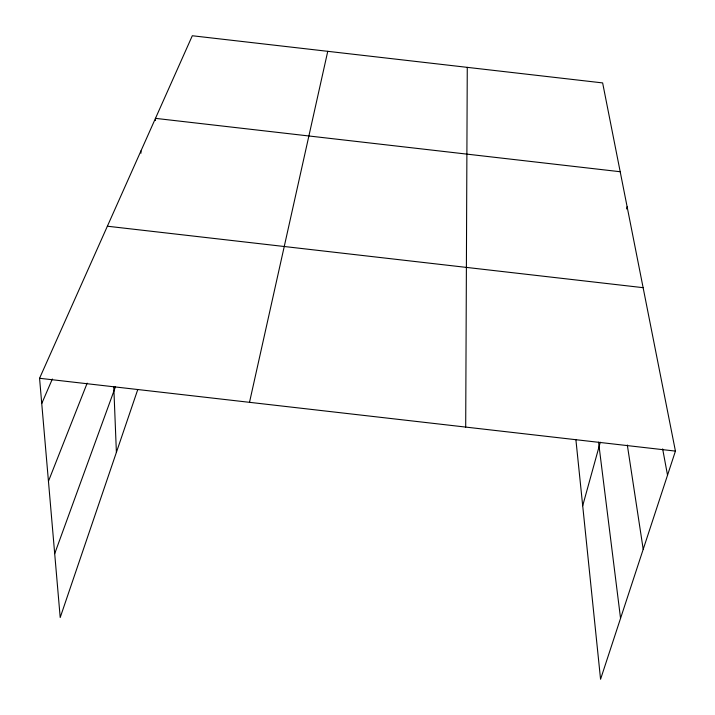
<?xml version="1.0" encoding="UTF-8"?>
<svg xmlns="http://www.w3.org/2000/svg" width="715" height="715" viewBox="0 0 715 715"><rect width="100%" height="100%" fill="white"/><g stroke="black" fill="none" stroke-linecap="round" stroke-linejoin="round"><path stroke-width="1.07" d="M465.697 427.087L467.27 67.353M249.508 402.322L327.756 51.319M626.581 208.95L627.126 206.805M582.698 505.746L600.287 442.236M137.781 389.505L60.203 617.51L39.566 378.28L192.308 35.75L602.638 82.913L675.434 451.102L600.564 679.25L575.897 439.689M54.698 553.66L115.437 386.842M48.45 481.249L87.167 383.142M41.747 403.528L52.356 378.995M620.191 171.725L155.477 118.359L155.495 120.513M107.375 226.217L643.116 287.671M39.566 378.28L675.434 451.102M662.644 448.895L667.533 475.18M627.323 445.007L643.205 549.308M598.562 442.174L620.549 618.359M113.765 386.511L116.393 452.372M140.927 150.981L140.971 153.198"/></g></svg>
